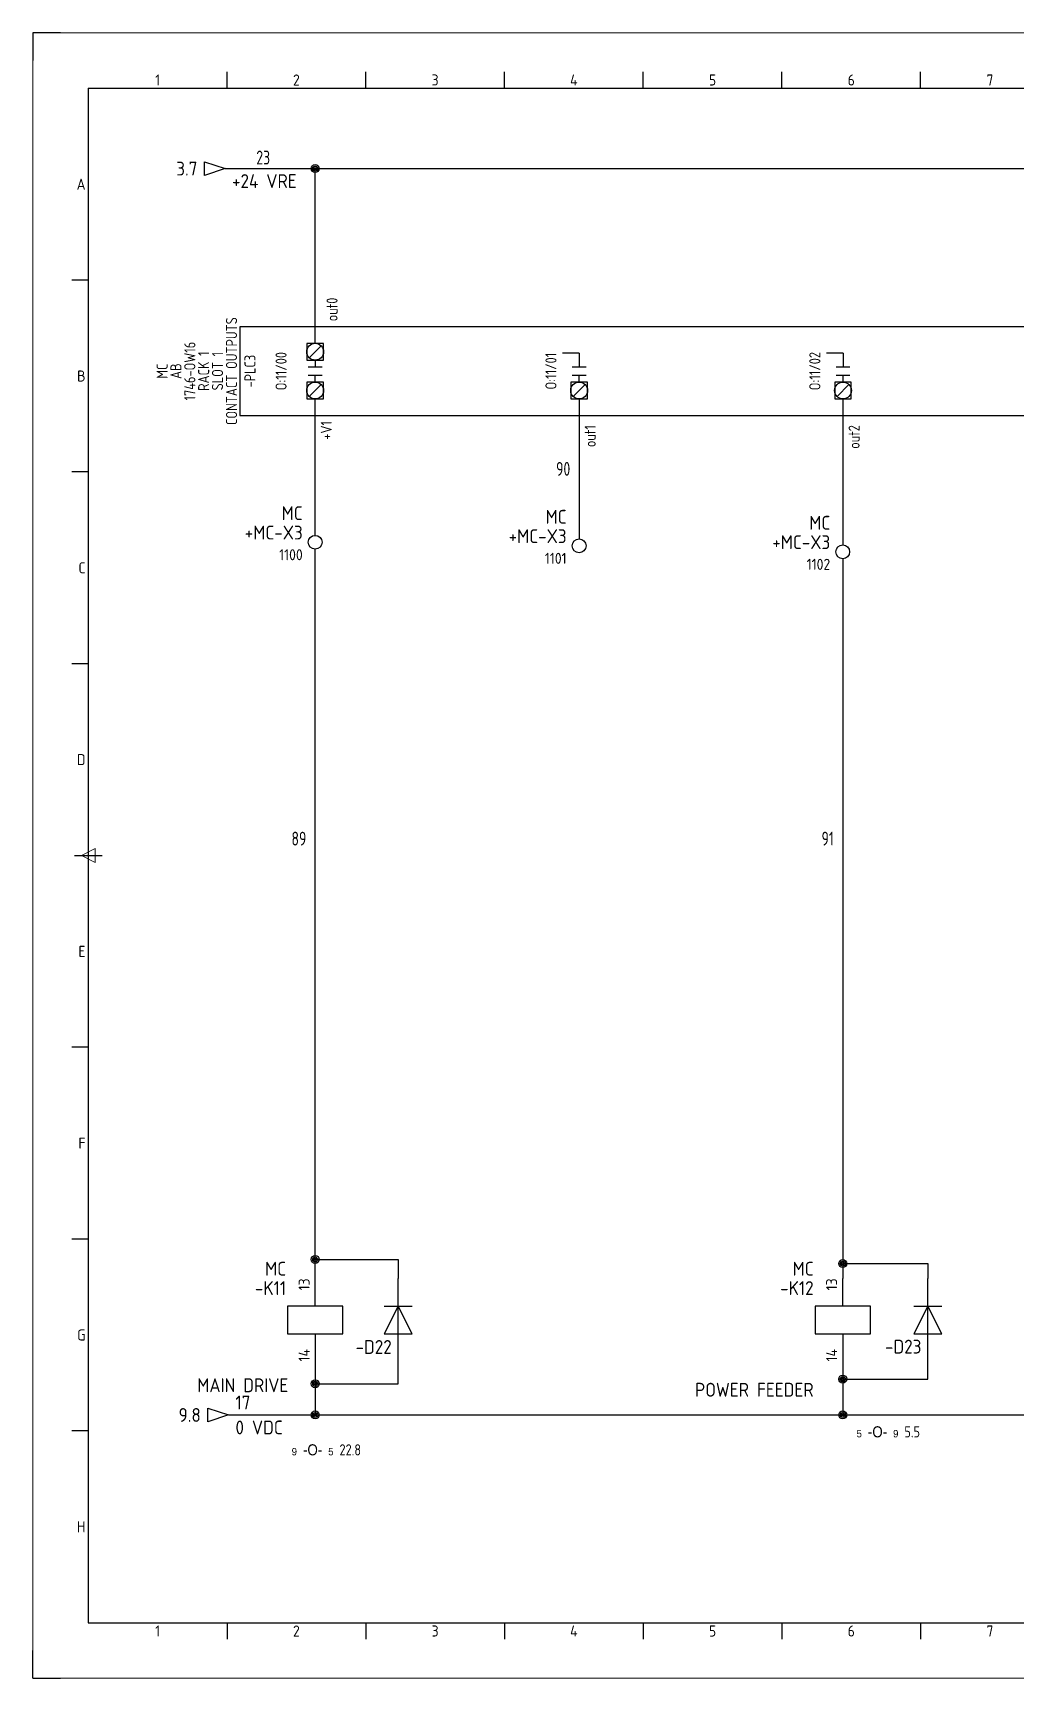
# Model space of a CAD drawing. Header units: millimetres. Extents: x 0 to 841, y 0 to 594.
# Drawn here: x 0 to 354, y 0 to 594 of the extents above; entities that cross this region are included whole.
import ezdxf
from ezdxf.enums import TextEntityAlignment as Align

# ---------------------------------------------------------------- set-up
doc = ezdxf.new("R2010")
doc.units = ezdxf.units.MM
doc.header["$LTSCALE"] = 12
for name, color, linetype in [('AE_BOR', 1, 'Continuous'), ('DESC', 150, 'Continuous'), ('GRN_2.5mm^2', 3, 'Continuous'), ('GRY_0.5mm^2', 9, 'Continuous'), ('GRY_0.75mm^2', 9, 'Continuous'), ('LOC', 8, 'Continuous'), ('MISC', 7, 'Continuous'), ('SYMS', 7, 'Continuous'), ('TAGS', 150, 'Continuous'), ('TERMS', 123, 'Continuous'), ('VIO_1.0mm^2', 190, 'Continuous'), ('WIRENO', 72, 'Continuous'), ('WIREREF_DEST', 52, 'Continuous'), ('XREF', 7, 'Continuous')]:
    doc.layers.add(name, color=color, linetype=linetype)
doc.styles.add('WD_IEC', font='isocp2.shx', dxfattribs={"width": 0.9, "height": 4, "bigfont": 'gbcbig.shx'})

# ---------------------------------------------------------------- blocks, each defined once
blk = doc.blocks.new('gb_a1')
for p, q in [((20, 574), (20, 20)), ((20, 574), (821, 574)), ((20, 20), (821, 20))]:
    blk.add_line(p, q)
at = {"layer": 'AE_BOR', "lineweight": 30}
for p, q in [((10, 594), (0, 594)), ((0, 594), (0, 584)), ((0, 0), (0, 10)), ((0, 0), (10, 0))]:
    blk.add_line(p, q, dxfattribs=at)
at = {"layer": 'AE_BOR', "color": 1, "lineweight": 15}
for p, q in [((0, 594), (841, 594)), ((0, 0), (0, 594)), ((17.5, 297), (22.5, 299.5)), ((22.5, 294.5), (17.5, 297)), ((22.5, 299.5), (22.5, 294.5)), ((841, 0), (0, 0))]:
    blk.add_line(p, q, dxfattribs=at)
at = {"layer": 'AE_BOR'}
for p, q in [((70.0625, 574), (70.0625, 580)), ((120.125, 574), (120.125, 580)), ((170.1875, 574), (170.1875, 580)), ((220.25, 574), (220.25, 580)), ((270.3125, 574), (270.3125, 580)), ((320.375, 574), (320.375, 580)), ((20, 504.75), (14, 504.75)), ((20, 435.5), (14, 435.5)), ((20, 366.25), (14, 366.25)), ((20, 227.75), (14, 227.75)), ((20, 158.5), (14, 158.5)), ((20, 89.25), (14, 89.25)), ((70.0625, 20), (70.0625, 14)), ((120.125, 20), (120.125, 14)), ((170.1875, 20), (170.1875, 14)), ((220.25, 20), (220.25, 14)), ((270.3125, 20), (270.3125, 14)), ((320.375, 20), (320.375, 14))]:
    blk.add_line(p, q, dxfattribs=at)
at = {"layer": 'AE_BOR', "color": 2, "lineweight": 30}
blk.add_line((15, 297), (25, 297), dxfattribs=at)
at = {"layer": 'AE_BOR', "style": 'WD_IEC'}
for s, p in [('1', (45.03125, 575)), ('2', (95.09375, 575)), ('3', (145.15625, 575)), ('4', (195.21875, 575)), ('5', (245.28125, 575)), ('6', (295.34375, 575)), ('7', (345.40625, 575)), ('1', (45.03125, 15)), ('2', (95.09375, 15)), ('3', (145.15625, 15)), ('4', (195.21875, 15)), ('5', (245.28125, 15)), ('6', (295.34375, 15)), ('7', (345.40625, 15))]:
    blk.add_text(s, height=4, dxfattribs=at).set_placement(p, align=Align.CENTER)
for s, p in [('A', (19, 539.375)), ('B', (19, 470.125)), ('C', (19, 400.875)), ('D', (19, 331.625)), ('E', (19, 262.375)), ('F', (19, 193.125)), ('G', (19, 123.875)), ('H', (19, 54.625))]:
    blk.add_text(s, height=4, dxfattribs=at).set_placement(p, align=Align.MIDDLE_RIGHT)
blk = doc.blocks.new('PLCIO_2375$$1')
at = {"layer": 'SYMS'}
for p, q in [((68, 16), (68, -16)), ((774, 16), (68, 16)), ((774, 3.59), (774, 16)), ((92.25, 10), (92.25, 4)), ((98.25, 10), (92.25, 10)), ((93.1, 4.85), (97.4, 9.15)), ((98.25, 4), (98.25, 10)), ((190.5, 6.5), (184.5, 6.5)), ((190.5, 6.5), (190.5, 1.5)), ((285.75, 6.5), (279.75, 6.5)), ((285.75, 6.5), (285.75, 1.5)), ((381, 6.5), (375, 6.5)), ((381, 6.5), (381, 1.5)), ((476.25, 6.5), (470.25, 6.5)), ((476.25, 6.5), (476.25, 1.5)), ((571.5, 6.5), (565.5, 6.5)), ((571.5, 6.5), (571.5, 1.5)), ((666.75, 6.5), (660.75, 6.5)), ((666.75, 6.5), (666.75, 1.5)), ((762, 6.5), (756, 6.5)), ((762, 6.5), (762, 1.5)), ((92.25, 4), (98.25, 4)), ((92.75, 1.5), (97.75, 1.5)), ((95.25, 4), (95.25, 1.5)), ((188, 1.5), (193, 1.5)), ((283.25, 1.5), (288.25, 1.5)), ((378.5, 1.5), (383.5, 1.5)), ((473.75, 1.5), (478.75, 1.5)), ((569, 1.5), (574, 1.5)), ((664.25, 1.5), (669.25, 1.5)), ((759.5, 1.5), (764.5, 1.5)), ((772.3, 1.89), (774, 3.59)), ((775.7, -1.5), (772.3, 1.89)), ((92.25, -4), (92.25, -10)), ((98.25, -4), (92.25, -4)), ((92.75, -1.5), (97.75, -1.5)), ((93.1, -9.15), (97.4, -4.85)), ((95.25, -4), (95.25, -1.5)), ((98.25, -10), (98.25, -4)), ((187.5, -4), (187.5, -10)), ((193.5, -4), (187.5, -4)), ((188, -1.5), (193, -1.5)), ((188.35, -9.15), (192.65, -4.85)), ((190.5, -4), (190.5, -1.5)), ((193.5, -10), (193.5, -4)), ((282.75, -4), (282.75, -10)), ((288.75, -4), (282.75, -4)), ((283.25, -1.5), (288.25, -1.5)), ((283.6, -9.15), (287.9, -4.85)), ((285.75, -4), (285.75, -1.5)), ((288.75, -10), (288.75, -4)), ((378, -4), (378, -10)), ((384, -4), (378, -4)), ((378.5, -1.5), (383.5, -1.5)), ((378.85, -9.15), (383.15, -4.85)), ((381, -4), (381, -1.5)), ((384, -10), (384, -4)), ((473.25, -4), (473.25, -10)), ((479.25, -4), (473.25, -4)), ((473.75, -1.5), (478.75, -1.5)), ((474.1, -9.15), (478.4, -4.85)), ((476.25, -4), (476.25, -1.5)), ((479.25, -10), (479.25, -4)), ((568.5, -4), (568.5, -10)), ((574.5, -4), (568.5, -4)), ((569, -1.5), (574, -1.5)), ((569.35, -9.15), (573.65, -4.85)), ((571.5, -4), (571.5, -1.5)), ((574.5, -10), (574.5, -4)), ((663.75, -4), (663.75, -10)), ((669.75, -4), (663.75, -4)), ((664.25, -1.5), (669.25, -1.5)), ((664.6, -9.15), (668.9, -4.85)), ((666.75, -4), (666.75, -1.5)), ((669.75, -10), (669.75, -4)), ((759, -4), (759, -10)), ((765, -4), (759, -4)), ((759.5, -1.5), (764.5, -1.5)), ((759.85, -9.15), (764.15, -4.85)), ((762, -4), (762, -1.5)), ((765, -10), (765, -4)), ((774, -3.2), (775.7, -1.5)), ((774, -16), (774, -3.2)), ((92.25, -10), (98.25, -10)), ((187.5, -10), (193.5, -10)), ((282.75, -10), (288.75, -10)), ((378, -10), (384, -10)), ((473.25, -10), (479.25, -10)), ((568.5, -10), (574.5, -10)), ((663.75, -10), (669.75, -10)), ((759, -10), (765, -10)), ((68, -16), (774, -16))]:
    blk.add_line(p, q, dxfattribs=at)
for centre in [(95.25, 7), (95.25, -7), (190.5, -7), (285.75, -7), (381, -7), (476.25, -7), (571.5, -7), (666.75, -7), (762, -7)]:
    blk.add_circle(centre, 3.04, dxfattribs=at)
at = {"layer": 'SYMS', "style": 'WD_IEC', "width": 0.9}
blk.add_attdef('TERMDESC02R', text='', height=4, rotation=90, dxfattribs=at).set_placement((99.33, 18), align=Align.TOP_LEFT)
for tag, p in [('DESCA02', (92.25, 22)), ('DESCB02', (97.25, 22)), ('DESCC02', (102.25, 22)), ('DESCD02', (107.25, 22)), ('DESCE02', (112.25, 22)), ('DESCA03', (187.5, 22)), ('DESCB03', (192.5, 22)), ('DESCC03', (197.5, 22)), ('DESCD03', (202.5, 22)), ('DESCE03', (207.5, 22)), ('DESCA04', (282.75, 22)), ('DESCB04', (287.75, 22)), ('DESCC04', (292.75, 22)), ('DESCD04', (297.75, 22)), ('DESCE04', (302.75, 22)), ('DESCA05', (378, 22)), ('DESCB05', (383, 22)), ('DESCC05', (388, 22)), ('DESCD05', (393, 22)), ('DESCE05', (398, 22)), ('DESCA06', (473.25, 22)), ('DESCB06', (478.25, 22)), ('DESCC06', (483.25, 22)), ('DESCD06', (488.25, 22)), ('DESCE06', (493.25, 22)), ('DESCA07', (568.5, 22)), ('DESCB07', (573.5, 22)), ('DESCC07', (578.5, 22)), ('DESCD07', (583.5, 22)), ('DESCE07', (588.5, 22)), ('DESCA08', (663.75, 22)), ('DESCB08', (668.75, 22)), ('DESCC08', (673.75, 22)), ('DESCD08', (678.75, 22)), ('DESCE08', (683.75, 22)), ('DESCA09', (759, 22)), ('DESCB09', (764, 22)), ('DESCC09', (769, 22)), ('DESCD09', (774, 22)), ('DESCE09', (779, 22))]:
    blk.add_attdef(tag, p, '', height=4, rotation=90, dxfattribs=at)
at = {"layer": 'SYMS', "style": 'WD_IEC'}
for tag, width, p in [('TERM02R', 0.9, (89.25, 8.5)), ('INST', 0.8, (37, 0)), ('LOC', 0.8, (42, 0)), ('MFG', 0.8, (47, 0)), ('CAT', 0.8, (52, 0)), ('LINE1', 0.9, (57, 0)), ('LINE2', 0.9, (62, 0)), ('DESC', 0.9, (67.05, 0)), ('TAG', 0.8, (73.71, 0)), ('TERM02L', 0.9, (89.25, -8.5)), ('TERM03', 0.9, (184.5, -10)), ('TERM04', 0.9, (279.75, -10)), ('TERM05', 0.9, (375, -10)), ('TERM06', 0.9, (470.25, -10)), ('TERM07', 0.9, (565.5, -10)), ('TERM08', 0.9, (660.75, -10)), ('TERM09', 0.9, (756, -10))]:
    blk.add_attdef(tag, text='', height=4, rotation=90, dxfattribs=dict(at, width=width)).set_placement(p, align=Align.CENTER)
at = {"layer": 'SYMS', "style": 'WD_IEC', "width": 0.9, "flags": 1}
for tag, p in [('X2TERM02R', (95.25, 10)), ('X8TERM02L', (95.25, -10)), ('X8TERM03L', (190.5, -10)), ('X8TERM04L', (285.75, -10)), ('X8TERM05L', (381, -10)), ('X8TERM06L', (476.25, -10)), ('X8TERM07L', (571.5, -10)), ('X8TERM08L', (666.75, -10)), ('X8TERM09L', (762, -10))]:
    blk.add_attdef(tag, text='', height=0.64, rotation=90, dxfattribs=at).set_placement(p, align=Align.RIGHT)
at = {"layer": 'SYMS', "style": 'WD_IEC', "width": 0.8}
blk.add_attdef('TAGA02', text='', height=4, rotation=90, dxfattribs=at).set_placement((100.25, 0), align=Align.TOP_CENTER)
for tag, p in [('TAGA03', (185.5, 0)), ('TAGA04', (280.75, 0)), ('TAGA05', (376, 0)), ('TAGA06', (471.25, 0)), ('TAGA07', (566.5, 0)), ('TAGA08', (661.75, 0)), ('TAGA09', (757, 0))]:
    blk.add_attdef(tag, text='', height=4, rotation=90, dxfattribs=at).set_placement(p, align=Align.MIDDLE_CENTER)
at = {"layer": 'SYMS', "linetype": 'Continuous', "style": 'WD_IEC', "width": 0.9, "flags": 9}
blk.add_attdef('ASSYCODE', text='', height=0.64, rotation=90, dxfattribs=at).set_placement((49.72, -7.36), align=Align.CENTER)
at = {"layer": 'SYMS', "style": 'WD_IEC', "width": 0.9}
for tag, p in [('TERMDESC03', (192.5, -11.5)), ('TERMDESC04', (287.75, -11.5)), ('TERMDESC05', (383, -11.5)), ('TERMDESC06', (478.25, -11.5)), ('TERMDESC07', (573.5, -11.5)), ('TERMDESC08', (668.75, -11.5)), ('TERMDESC09', (764, -11.5)), ('TERMDESC02L', (97.25, -18))]:
    blk.add_attdef(tag, text='', height=4, rotation=90, dxfattribs=at).set_placement(p, align=Align.TOP_RIGHT)
blk = doc.blocks.new('VDI1')
for p, q in [((0, 7.5), (0, -7.5)), ((0, -2.5), (-2.5, 2.5)), ((-2.5, 2.5), (2.5, 2.5)), ((2.5, 2.5), (0, -2.5)), ((-2.5, -2.5), (2.5, -2.5))]:
    blk.add_line(p, q)
at = {"style": 'WD_IEC'}
for tag, p in [('INST', (-5.5, 10.25)), ('LOC', (-5.5, 6.75)), ('TAG1', (-5.5, 3.25)), ('DESC1', (-5.5, -6.35)), ('DESC2', (-5.5, -9.85)), ('DESC3', (-5.5, -13.35))]:
    blk.add_attdef(tag, text='', height=2.5, dxfattribs=at).set_placement(p, align=Align.RIGHT)
blk.add_attdef('TERM01', text='', height=2, rotation=90, dxfattribs=at).set_placement((-1, 7.5), align=Align.RIGHT)
at = {"style": 'WD_IEC', "flags": 1}
for tag, p, height in [('X2TERM01', (0, 7.5), 0.32), ('ASSYCODE', (1, -4), 1), ('FAMILY', (1, -5.5), 1), ('X8TERM02', (0, -7.5), 0.32), ('CATDESC', (1, -7), 1)]:
    blk.add_attdef(tag, p, '', height=height, dxfattribs=at)
at = {"style": 'WD_IEC', "flags": 9}
for tag, p in [('MFG', (-5.5, -0.25)), ('CAT', (-5.5, -2.75))]:
    blk.add_attdef(tag, text='', height=1.5, dxfattribs=at).set_placement(p, align=Align.RIGHT)
at = {"style": 'WD_IEC'}
blk.add_attdef('TERM02', (-1, -7.5), '', height=2, rotation=90, dxfattribs=at)
blk = doc.blocks.new('VCR1')
for p, q in [((0, 2.5), (0, 7.5)), ((0, -2.5), (0, -7.5))]:
    blk.add_line(p, q)
blk.add_lwpolyline([(-5, 2.5), (-5, -2.5), (5, -2.5), (5, 2.5)], close=True)
at = {"style": 'WD_IEC'}
for tag, p in [('INST', (-5.25, 11.5)), ('LOC', (-5.25, 8)), ('TAG1', (-5.25, 4.5)), ('DESC1', (-5.25, -6.85)), ('DESC2', (-5.25, -10.35)), ('DESC3', (-5.25, -13.85))]:
    blk.add_attdef(tag, text='', height=2.5, dxfattribs=at).set_placement(p, align=Align.RIGHT)
blk.add_attdef('TERM01', text='', height=2, rotation=90, dxfattribs=at).set_placement((-1, 7.5), align=Align.RIGHT)
at = {"style": 'WD_IEC', "flags": 1}
for tag, p, height in [('X2TERM01', (0, 7.5), 0.32), ('X4LINK', (-5, 0), 0.32), ('X1LINK', (5, 0), 0.32), ('ASSYCODE', (1, -4), 1), ('FAMILY', (1, -5.5), 1), ('X8TERM02', (0, -7.5), 0.32), ('CATDESC', (1, -7), 1)]:
    blk.add_attdef(tag, p, '', height=height, dxfattribs=at)
at = {"style": 'WD_IEC', "flags": 9}
for tag, p in [('MFG', (-6, 1)), ('CAT', (-6, -1.5))]:
    blk.add_attdef(tag, text='', height=1.5, dxfattribs=at).set_placement(p, align=Align.RIGHT)
at = {"style": 'WD_IEC'}
blk.add_attdef('TERM02', (-1, -7.5), '', height=2, rotation=90, dxfattribs=at)
at = {"lineweight": 9, "style": 'WD_IEC'}
for tag, p in [('NO', (-5.5, -16.5)), ('NC', (-5.5, -20))]:
    blk.add_attdef(tag, text='', height=2.5, dxfattribs=at).set_placement(p, align=Align.TOP_RIGHT)
for tag, p in [('XREFNO', (-4, -16.5)), ('XREFNC', (-4, -20))]:
    blk.add_attdef(tag, text='', height=2.5, dxfattribs=at).set_placement(p, align=Align.TOP_LEFT)
blk = doc.blocks.new('HA1D3')
blk.add_lwpolyline([(0, 0), (-3.75, -1.25), (-3.75, 1.25)], close=True)
at = {"style": 'WD_IEC'}
for tag, p, height, flags in [('WIRENO', (1.25, 1), 2.5, 8), ('X1TERM01', (0, 0), 0.32, 1)]:
    blk.add_attdef(tag, p, '', height=height, dxfattribs=dict(at, flags=flags))
blk.add_attdef('XREF', text='', height=2.5, dxfattribs=at).set_placement((-5, 0), align=Align.MIDDLE_RIGHT)
at = {"style": 'WD_IEC', "flags": 1}
blk.add_attdef('SIGCODE', text='', height=1, dxfattribs=at).set_placement((-2.5, 1.8), align=Align.RIGHT)
at = {"style": 'WD_IEC'}
blk.add_attdef('DESC1', text='', height=2.5, dxfattribs=at).set_placement((1.25, -1), align=Align.TOP_LEFT)
blk = doc.blocks.new('WD_WNH')
at = {"linetype": 'Continuous', "style": 'WD_IEC', "width": 0.8}
blk.add_attdef('WIRENO', text='', height=2.5, dxfattribs=at).set_placement((0, 0.75), align=Align.CENTER)
at = {"style": 'WD_IEC', "flags": 1}
for tag, p in [('W08USER', (0, 0.375)), ('W04USER', (0, 0.875)), ('W05USER', (0, 0.75)), ('W09USER', (0, 0.25)), ('W03USER', (0, 1)), ('W06USER', (0, 0.625)), ('W07USER', (0, 0.5)), ('W02USER', (0, 1.125)), ('W01USER', (0, 1.25)), ('W10USER', (0, 0.125))]:
    blk.add_attdef(tag, text='', height=0.08, dxfattribs=at).set_placement(p, align=Align.CENTER)
blk = doc.blocks.new('WD_WNV')
at = {"linetype": 'Continuous', "style": 'WD_IEC', "width": 0.8}
blk.add_attdef('WIRENO', text='', height=2.5, dxfattribs=at).set_placement((-1.6, 0), align=Align.MIDDLE_RIGHT)
at = {"style": 'WD_IEC', "flags": 1}
for tag, p in [('W08USER', (-1, 0.375)), ('W04USER', (-1, 0.875)), ('W05USER', (-1, 0.75)), ('W09USER', (-1, 0.25)), ('W03USER', (-1, 1)), ('W06USER', (-1, 0.625)), ('W07USER', (-1, 0.5)), ('W02USER', (-1, 1.125)), ('W01USER', (-1, 1.25)), ('W10USER', (-1, 0.125))]:
    blk.add_attdef(tag, text='', height=0.08, dxfattribs=at).set_placement(p, align=Align.CENTER)
blk = doc.blocks.new('wddot')
for radius in [0.72, 0.449, 0.223]:
    blk.add_circle((0, 0), radius)
blk = doc.blocks.new('VT0002')
blk.add_circle((0, 0), 1.25)
at = {"style": 'WD_IEC'}
for tag, p in [('INST', (-2.25, 7.5)), ('LOC', (-2.25, 4))]:
    blk.add_attdef(tag, text='', height=2.5, dxfattribs=at).set_placement(p, align=Align.RIGHT)
at = {"style": 'WD_IEC', "flags": 1}
for tag, p, height in [('ASSYCODE', (2.75, 10.75), 1), ('CATDESC', (2.75, 9.25), 1), ('MFG', (2.75, 7.25), 1.5), ('CAT', (2.75, 4.75), 1.5), ('X4TERM01', (-1.25, 0), 0.32), ('X4PIN01', (-1.25, 1), 0.4), ('X4TERMDESC01', (-1.25, 0.5), 0.4), ('X2TERM01', (0, 1.25), 0.32), ('X2PIN01', (0, 2.25), 0.4), ('X2TERMDESC01', (0, 1.75), 0.4), ('X8PIN01', (0, -0.25), 0.4), ('X1TERM01', (1.25, 0), 0.32), ('X1PIN01', (1.25, 1), 0.4), ('X1TERMDESC01', (1.25, 0.5), 0.4), ('X8TERM01', (0, -1.25), 0.32), ('X8TERMDESC01', (0, -0.75), 0.4), ('STRIPSEQ', (0, -3), 0.4), ('LINKTERM', (0, -2), 0.4)]:
    blk.add_attdef(tag, p, '', height=height, dxfattribs=at)
at = {"style": 'WD_IEC', "flags": 8}
for tag, height, p in [('TAGSTRIP', 2.5, (-2.25, 0.5)), ('TERM01', 2, (-2.25, -3.25))]:
    blk.add_attdef(tag, text='', height=height, dxfattribs=at).set_placement(p, align=Align.RIGHT)

msp = doc.modelspace()

# ---------------------------------------------------------------- linework, layer by layer
at = {"layer": 'GRN_2.5mm^2'}
for p, q in [((101.88, 114.31), (101.88, 95)), ((292.27, 115.28), (292.27, 95)), ((70.6, 95), (292.27, 95)), ((292.27, 95), (753.73, 95))]:
    msp.add_line(p, q, dxfattribs=at)
at = {"layer": 'GRY_0.5mm^2'}
msp.add_line((197.12, 461.88), (197.12, 411.29), dxfattribs=at)
at = {"layer": 'GRY_0.75mm^2'}
for p, q in [((101.88, 412.59), (101.88, 461.88)), ((292.27, 461.88), (292.27, 409.13)), ((101.88, 144.31), (101.88, 407.59)), ((292.27, 404.13), (292.27, 144.31)), ((101.88, 151.16), (131.82, 151.16)), ((131.82, 151.16), (131.82, 144.31)), ((292.27, 149.64), (322.99, 149.64)), ((322.99, 149.64), (322.99, 144.31)), ((131.82, 106.28), (131.82, 114.31)), ((322.99, 107.94), (322.99, 114.31)), ((292.27, 107.94), (322.99, 107.94)), ((101.88, 106.28), (131.82, 106.28))]:
    msp.add_line(p, q, dxfattribs=at)
at = {"layer": 'VIO_1.0mm^2'}
for p, q in [((69.37, 545), (752.5, 545)), ((101.88, 481.88), (101.87, 545))]:
    msp.add_line(p, q, dxfattribs=at)

# ---------------------------------------------------------------- block references
msp.add_blockref('gb_a1', (0, 0))
at = {"layer": 'SYMS'}
ref = msp.add_blockref('HA1D3', (69.37, 545), dxfattribs=dict(at, xscale=2, yscale=2, zscale=2))
ref.add_attrib('DESC1', '+24 VRE', dxfattribs={"layer": 'DESC', "height": 5, "style": 'WD_IEC'}).set_placement((71.87, 543), align=Align.TOP_LEFT)
ref.add_attrib('XREF', '3.7', dxfattribs={"layer": 'XREF', "height": 5, "style": 'WD_IEC'}).set_placement((59.37, 545), align=Align.MIDDLE_RIGHT)
at = {"layer": 'SYMS', "xscale": 2, "yscale": 2, "zscale": 2}
for p in [(101.87, 545), (101.88, 151.16), (292.27, 149.64), (101.88, 106.28), (292.27, 107.94), (292.27, 107.94), (101.88, 95), (292.27, 95)]:
    msp.add_blockref('wddot', p, dxfattribs=at)
at = {"layer": 'SYMS'}
ref = msp.add_blockref('PLCIO_2375$$1', (6.62, 471.88), dxfattribs=at)
ref.add_attrib('LINE1', 'RACK 1', dxfattribs={"layer": 'MISC', "height": 4, "rotation": 90, "style": 'WD_IEC', "width": 0.9}).set_placement((63.62, 471.88), align=Align.CENTER)
ref.add_attrib('LINE2', 'SLOT 1', dxfattribs={"layer": 'MISC', "height": 4, "rotation": 90, "style": 'WD_IEC', "width": 0.9}).set_placement((68.62, 471.88), align=Align.CENTER)
ref.add_attrib('MFG', 'AB', dxfattribs={"layer": 'MISC', "height": 4, "rotation": 90, "style": 'WD_IEC', "width": 0.9}).set_placement((53.62, 471.88), align=Align.CENTER)
ref.add_attrib('LOC', 'MC', dxfattribs={"layer": 'LOC', "height": 4, "rotation": 90, "style": 'WD_IEC', "width": 0.9}).set_placement((48.62, 471.88), align=Align.CENTER)
ref.add_attrib('CAT', '1746-OW16', dxfattribs={"layer": 'MISC', "height": 4, "rotation": 90, "style": 'WD_IEC', "width": 0.9}).set_placement((58.62, 471.88), align=Align.CENTER)
ref.add_attrib('DESC', 'CONTACT OUTPUTS', dxfattribs={"layer": 'DESC', "height": 4, "rotation": 90, "style": 'WD_IEC', "width": 0.9}).set_placement((73.68, 471.88), align=Align.CENTER)
ref.add_attrib('TAG', '-PLC3', dxfattribs={"layer": 'TAGS', "height": 4, "rotation": 90, "style": 'WD_IEC', "width": 0.9}).set_placement((80.34, 471.88), align=Align.CENTER)
ref.add_attrib('TAGA02', 'O:11/00', dxfattribs={"layer": 'TAGS', "height": 4, "rotation": 90, "style": 'WD_IEC', "width": 0.9}).set_placement((87.56, 471.88), align=Align.TOP_CENTER)
ref.add_attrib('TERMDESC02L', '+V1', dxfattribs={"layer": 'TERMS', "height": 4, "rotation": 90, "style": 'WD_IEC', "width": 0.9}).set_placement((103.88, 453.88), align=Align.TOP_RIGHT)
ref.add_attrib('TERMDESC02R', 'out0', dxfattribs={"layer": 'TERMS', "height": 4, "rotation": 90, "style": 'WD_IEC', "width": 0.9}).set_placement((105.96, 489.88), align=Align.TOP_LEFT)
ref.add_attrib('TAGA03', 'O:11/01', dxfattribs={"layer": 'TAGS', "height": 4, "rotation": 90, "style": 'WD_IEC', "width": 0.9}).set_placement((186.95, 471.88), align=Align.MIDDLE_CENTER)
ref.add_attrib('TERMDESC03', 'out1', dxfattribs={"layer": 'TERMS', "height": 4, "rotation": 90, "style": 'WD_IEC', "width": 0.9}).set_placement((199.12, 452.38), align=Align.TOP_RIGHT)
ref.add_attrib('TAGA04', 'O:11/02', dxfattribs={"layer": 'TAGS', "height": 4, "rotation": 90, "style": 'WD_IEC', "width": 0.9}).set_placement((282.2, 471.88), align=Align.MIDDLE_CENTER)
ref.add_attrib('TERMDESC04', 'out2', dxfattribs={"layer": 'TERMS', "height": 4, "rotation": 90, "style": 'WD_IEC', "width": 0.9}).set_placement((294.38, 452.38), align=Align.TOP_RIGHT)
ref.add_attrib('TAGA05', 'O:11/03', dxfattribs={"layer": 'TAGS', "height": 4, "rotation": 90, "style": 'WD_IEC', "width": 0.9}).set_placement((377.45, 471.88), align=Align.MIDDLE_CENTER)
ref.add_attrib('TERMDESC05', 'out3', dxfattribs={"layer": 'TERMS', "height": 4, "rotation": 90, "style": 'WD_IEC', "width": 0.9}).set_placement((389.62, 452.38), align=Align.TOP_RIGHT)
ref.add_attrib('TAGA06', 'O:11/04', dxfattribs={"layer": 'TAGS', "height": 4, "rotation": 90, "style": 'WD_IEC', "width": 0.9}).set_placement((472.7, 471.88), align=Align.MIDDLE_CENTER)
ref.add_attrib('TERMDESC06', 'out4', dxfattribs={"layer": 'TERMS', "height": 4, "rotation": 90, "style": 'WD_IEC', "width": 0.9}).set_placement((484.88, 452.38), align=Align.TOP_RIGHT)
ref.add_attrib('TAGA07', 'O:11/05', dxfattribs={"layer": 'TAGS', "height": 4, "rotation": 90, "style": 'WD_IEC', "width": 0.9}).set_placement((567.95, 471.88), align=Align.MIDDLE_CENTER)
ref.add_attrib('TERMDESC07', 'out5', dxfattribs={"layer": 'TERMS', "height": 4, "rotation": 90, "style": 'WD_IEC', "width": 0.9}).set_placement((580.12, 452.38), align=Align.TOP_RIGHT)
ref.add_attrib('TAGA08', 'O:11/06', dxfattribs={"layer": 'TAGS', "height": 4, "rotation": 90, "style": 'WD_IEC', "width": 0.9}).set_placement((661.44, 471.88), align=Align.MIDDLE_CENTER)
ref.add_attrib('TERMDESC08', 'out6', dxfattribs={"layer": 'TERMS', "height": 4, "rotation": 90, "style": 'WD_IEC', "width": 0.9}).set_placement((675.38, 452.38), align=Align.TOP_RIGHT)
ref.add_attrib('TAGA09', 'O:11/07', dxfattribs={"layer": 'TAGS', "height": 4, "rotation": 90, "style": 'WD_IEC', "width": 0.9}).set_placement((756.69, 471.88), align=Align.MIDDLE_CENTER)
ref.add_attrib('TERMDESC09', 'out7', dxfattribs={"layer": 'TERMS', "height": 4, "rotation": 90, "style": 'WD_IEC', "width": 0.9}).set_placement((770.62, 452.38), align=Align.TOP_RIGHT)
ref = msp.add_blockref('VT0002', (101.88, 410.09), dxfattribs=dict(at, xscale=2, yscale=2, zscale=2))
ref.add_attrib('TAGSTRIP', '+MC-X3', dxfattribs={"layer": 'TAGS', "height": 5, "style": 'WD_IEC', "flags": 8}).set_placement((97.38, 411.09), align=Align.RIGHT)
ref.add_attrib('LOC', 'MC', dxfattribs={"layer": 'LOC', "height": 5, "style": 'WD_IEC'}).set_placement((97.38, 418.09), align=Align.RIGHT)
ref.add_attrib('TERM01', '1100', dxfattribs={"layer": 'TERMS', "height": 4, "style": 'WD_IEC', "flags": 8}).set_placement((97.38, 403.59), align=Align.RIGHT)
ref = msp.add_blockref('VT0002', (197.12, 408.79), dxfattribs=dict(at, xscale=2, yscale=2, zscale=2))
ref.add_attrib('TAGSTRIP', '+MC-X3', dxfattribs={"layer": 'TAGS', "height": 5, "style": 'WD_IEC', "flags": 8}).set_placement((192.62, 409.79), align=Align.RIGHT)
ref.add_attrib('LOC', 'MC', dxfattribs={"layer": 'LOC', "height": 5, "style": 'WD_IEC'}).set_placement((192.62, 416.79), align=Align.RIGHT)
ref.add_attrib('TERM01', '1101', dxfattribs={"layer": 'TERMS', "height": 4, "style": 'WD_IEC', "flags": 8}).set_placement((192.62, 402.29), align=Align.RIGHT)
ref = msp.add_blockref('VT0002', (292.27, 406.63), dxfattribs=dict(at, xscale=2, yscale=2, zscale=2))
ref.add_attrib('TAGSTRIP', '+MC-X3', dxfattribs={"layer": 'TAGS', "height": 5, "style": 'WD_IEC', "flags": 8}).set_placement((287.77, 407.63), align=Align.RIGHT)
ref.add_attrib('LOC', 'MC', dxfattribs={"layer": 'LOC', "height": 5, "style": 'WD_IEC'}).set_placement((287.77, 414.63), align=Align.RIGHT)
ref.add_attrib('TERM01', '1102', dxfattribs={"layer": 'TERMS', "height": 4, "style": 'WD_IEC', "flags": 8}).set_placement((287.77, 400.13), align=Align.RIGHT)
ref = msp.add_blockref('VCR1', (101.88, 129.31), dxfattribs=dict(at, xscale=2, yscale=2, zscale=2))
ref.add_attrib('TAG1', '-K11', dxfattribs={"layer": 'TAGS', "height": 5, "style": 'WD_IEC'}).set_placement((91.38, 138.31), align=Align.RIGHT)
ref.add_attrib('LOC', 'MC', dxfattribs={"layer": 'LOC', "height": 5, "style": 'WD_IEC'}).set_placement((91.38, 145.31), align=Align.RIGHT)
ref.add_attrib('DESC3', 'MAIN DRIVE', dxfattribs={"layer": 'DESC', "height": 5, "style": 'WD_IEC'}).set_placement((92.19, 103.23), align=Align.RIGHT)
ref.add_attrib('TERM01', '13', dxfattribs={"layer": 'TERMS', "height": 4, "rotation": 90, "style": 'WD_IEC'}).set_placement((99.88, 144.31), align=Align.RIGHT)
ref.add_attrib('TERM02', '14', (99.88, 114.31), dxfattribs={"layer": 'TERMS', "height": 4, "rotation": 90, "style": 'WD_IEC'})
ref = msp.add_blockref('VCR1', (292.27, 129.31), dxfattribs=dict(at, xscale=2, yscale=2, zscale=2))
ref.add_attrib('TAG1', '-K12', dxfattribs={"layer": 'TAGS', "height": 5, "style": 'WD_IEC'}).set_placement((281.77, 138.31), align=Align.RIGHT)
ref.add_attrib('LOC', 'MC', dxfattribs={"layer": 'LOC', "height": 5, "style": 'WD_IEC'}).set_placement((281.77, 145.31), align=Align.RIGHT)
ref.add_attrib('DESC3', 'POWER FEEDER', dxfattribs={"layer": 'DESC', "height": 5, "style": 'WD_IEC'}).set_placement((281.77, 101.61), align=Align.RIGHT)
ref.add_attrib('TERM01', '13', dxfattribs={"layer": 'TERMS', "height": 4, "rotation": 90, "style": 'WD_IEC'}).set_placement((290.27, 144.31), align=Align.RIGHT)
ref.add_attrib('TERM02', '14', (290.27, 114.31), dxfattribs={"layer": 'TERMS', "height": 4, "rotation": 90, "style": 'WD_IEC'})
ref = msp.add_blockref('VDI1', (131.82, 129.31), dxfattribs=dict(at, xscale=-2, yscale=2, zscale=2, rotation=180))
ref.add_attrib('TAG1', '-D22', dxfattribs={"layer": 'TAGS', "height": 5, "style": 'WD_IEC'}).set_placement((129.51, 117.05), align=Align.RIGHT)
ref = msp.add_blockref('VDI1', (322.99, 129.31), dxfattribs=dict(at, xscale=-2, yscale=2, zscale=2, rotation=180))
ref.add_attrib('TAG1', '-D23', dxfattribs={"layer": 'TAGS', "height": 5, "style": 'WD_IEC'}).set_placement((320.68, 117.17), align=Align.RIGHT)
ref = msp.add_blockref('HA1D3', (70.6, 95), dxfattribs=dict(at, xscale=2, yscale=2, zscale=2))
ref.add_attrib('WIRENO', '17', (73.1, 97), dxfattribs={"layer": 'WIREREF_DEST', "height": 5, "style": 'WD_IEC', "flags": 8})
ref.add_attrib('DESC1', '0 VDC', dxfattribs={"layer": 'DESC', "height": 5, "style": 'WD_IEC'}).set_placement((73.1, 93), align=Align.TOP_LEFT)
ref.add_attrib('XREF', '9.8', dxfattribs={"layer": 'XREF', "height": 5, "style": 'WD_IEC'}).set_placement((60.6, 95), align=Align.MIDDLE_RIGHT)
at = {"layer": 'WIRENO'}
ref = msp.add_blockref('WD_WNH', (83.12, 545), dxfattribs=dict(at, xscale=2, yscale=2, zscale=2))
ref.add_attrib('WIRENO', '23', dxfattribs={"linetype": 'Continuous', "height": 5, "style": 'WD_IEC', "width": 0.8}).set_placement((83.12, 546.5), align=Align.CENTER)
ref = msp.add_blockref('WD_WNV', (197.12, 436.58), dxfattribs=dict(at, xscale=2, yscale=2, zscale=2))
ref.add_attrib('WIRENO', '90', dxfattribs={"linetype": 'Continuous', "height": 5, "style": 'WD_IEC', "width": 0.8}).set_placement((193.93, 436.58), align=Align.MIDDLE_RIGHT)
ref = msp.add_blockref('WD_WNV', (101.88, 303.09), dxfattribs=dict(at, xscale=2, yscale=2, zscale=2))
ref.add_attrib('WIRENO', '89', dxfattribs={"linetype": 'Continuous', "height": 5, "style": 'WD_IEC', "width": 0.8}).set_placement((98.67, 303.09), align=Align.MIDDLE_RIGHT)
ref = msp.add_blockref('WD_WNV', (292.27, 303.09), dxfattribs=dict(at, xscale=2, yscale=2, zscale=2))
ref.add_attrib('WIRENO', '91', dxfattribs={"linetype": 'Continuous', "height": 5, "style": 'WD_IEC', "width": 0.8}).set_placement((289.07, 303.09), align=Align.MIDDLE_RIGHT)

# ---------------------------------------------------------------- texts
at = {"layer": 'XREF', "char_height": 4, "attachment_point": 1, "style": 'WD_IEC'}
for s, insert in [('{\\Fmonotxt|c0;\\H0.67x;5 \\Facaderef|c0;\\H1.493x;-O-} {\\Fmonotxt|c0;\\H0.67x;9} 5.5', (297.18, 90.92)), ('{\\Fmonotxt|c0;\\H0.67x;9 \\Facaderef|c0;\\H1.493x;-O-} {\\Fmonotxt|c0;\\H0.67x;5} 22.8', (93.3, 84.42))]:
    msp.add_mtext(s, dxfattribs=dict(at, insert=insert))

doc.saveas('drawing.dxf')
